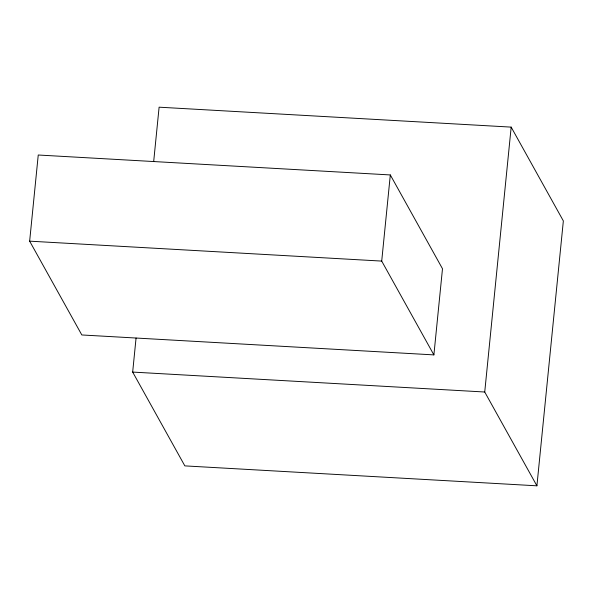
<?xml version="1.0" encoding="UTF-8"?>
<svg xmlns="http://www.w3.org/2000/svg" width="593" height="593" viewBox="0 0 593 593"><rect width="100%" height="100%" fill="white"/><g stroke="black" fill="none" stroke-linecap="round" stroke-linejoin="round"><path stroke-width="0.89" d="M29.65 241.158L38.248 155.01L390.313 174.942L442.489 268.748L433.891 354.896L81.827 334.963L29.65 241.158L381.714 261.09L433.891 354.896M153.691 161.452L159.109 107.185L511.173 127.117L563.35 220.922L536.91 485.815L184.846 465.883L132.669 372.078L136.064 338.047M381.714 261.09L390.313 174.942M536.91 485.815L484.733 392.01L511.173 127.117M132.669 372.078L484.733 392.01"/></g></svg>
